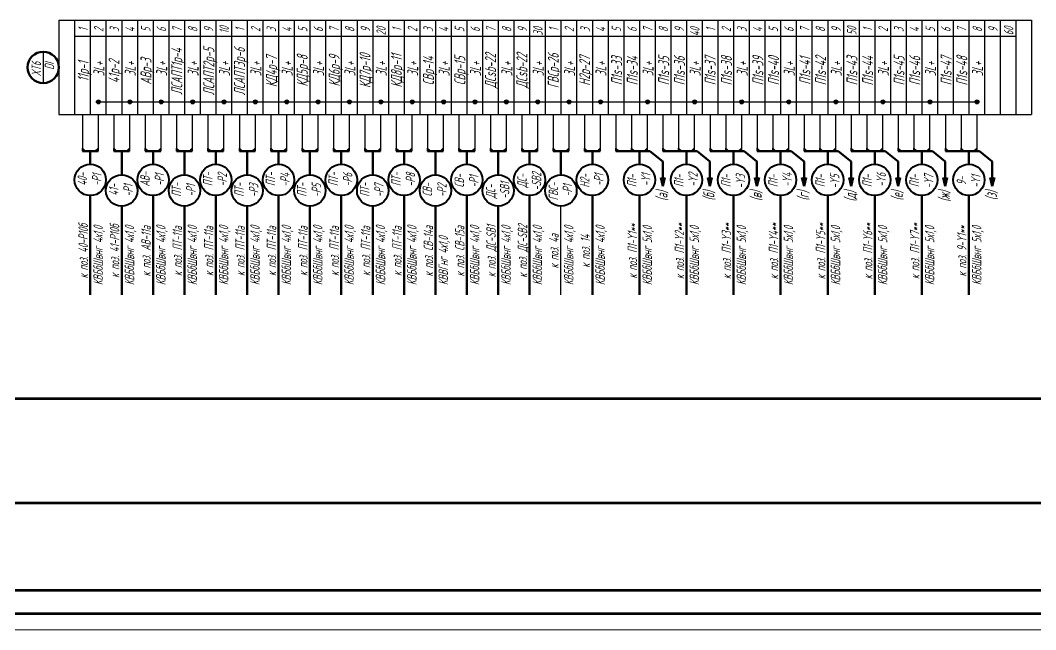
# Model space of a CAD drawing. Header units: millimetres. Extents: x -680 to 9204, y -4430 to 7779.
# Drawn here: x 3641 to 3964.6, y -537.1 to -343.1 of the extents above; entities that cross this region are included whole.
import ezdxf
from ezdxf.enums import TextEntityAlignment as Align

# ---------------------------------------------------------------- set-up
doc = ezdxf.new("R2010")
doc.units = ezdxf.units.MM
doc.layers.get('Defpoints').update_dxf_attribs({"color": 33})
for name, color, linetype, lineweight in [('Датчики', 31, 'Continuous', 50), ('Текст_КИП', 2, 'Continuous', 25), ('Толст.рамка', 7, 'Continuous', 60), ('Тонк.рамка', 10, 'Continuous', 20), ('Эл.кабель', 2, 'Continuous', 50)]:
    doc.layers.add(name, color=color, linetype=linetype, lineweight=lineweight)
doc.layers.add('ТЕКСТ', color=2, linetype='Continuous')
doc.styles.add('Simplex', font='simplex.shx', dxfattribs={"width": 0.7, "oblique": 15})

msp = doc.modelspace()

# ---------------------------------------------------------------- hatches: boundary and pattern name
for color, points in [(256, [(3665.956, -368.408, -1), (3665.956, -369.675, -1)]), (256, [(3675.956, -368.408, -1), (3675.956, -369.675, -1)]), (256, [(3685.956, -368.408, -1), (3685.956, -369.675, -1)]), (256, [(3695.956, -368.408, -1), (3695.956, -369.675, -1)]), (256, [(3705.956, -368.408, -1), (3705.956, -369.675, -1)]), (256, [(3715.956, -368.408, -1), (3715.956, -369.675, -1)]), (256, [(3725.956, -368.408, -1), (3725.956, -369.675, -1)]), (256, [(3735.956, -368.408, -1), (3735.956, -369.675, -1)]), (256, [(3745.956, -368.408, -1), (3745.956, -369.675, -1)]), (256, [(3755.956, -368.408, -1), (3755.956, -369.675, -1)]), (256, [(3765.956, -368.408, -1), (3765.956, -369.675, -1)]), (256, [(3775.956, -368.408, -1), (3775.956, -369.675, -1)]), (256, [(3785.956, -368.408, -1), (3785.956, -369.675, -1)]), (256, [(3795.956, -368.408, -1), (3795.956, -369.675, -1)]), (256, [(3805.956, -368.408, -1), (3805.956, -369.675, -1)]), (256, [(3815.956, -368.408, -1), (3815.956, -369.675, -1)]), (256, [(3825.956, -368.408, -1), (3825.956, -369.675, -1)]), (256, [(3840.956, -368.408, -1), (3840.956, -369.675, -1)]), (256, [(3855.956, -368.408, -1), (3855.956, -369.675, -1)]), (256, [(3870.956, -368.408, -1), (3870.956, -369.675, -1)]), (256, [(3885.956, -368.408, -1), (3885.956, -369.675, -1)]), (256, [(3900.956, -368.408, -1), (3900.956, -369.675, -1)]), (256, [(3915.956, -368.408, -1), (3915.956, -369.675, -1)]), (256, [(3930.956, -368.408, -1), (3930.956, -369.675, -1)]), (256, [(3945.956, -368.408, -1), (3945.956, -369.675, -1)]), (3, [(3660.85, -383.766), (3661.85, -384.766), (3660.85, -384.766)]), (3, [(3665.85, -383.766), (3664.85, -384.766), (3665.85, -384.766)]), (3, [(3670.85, -383.766), (3671.85, -384.766), (3670.85, -384.766)]), (3, [(3675.85, -383.766), (3674.85, -384.766), (3675.85, -384.766)]), (3, [(3680.85, -383.766), (3681.85, -384.766), (3680.85, -384.766)]), (3, [(3685.85, -383.766), (3684.85, -384.766), (3685.85, -384.766)]), (3, [(3690.85, -383.766), (3691.85, -384.766), (3690.85, -384.766)]), (3, [(3695.85, -383.766), (3694.85, -384.766), (3695.85, -384.766)]), (3, [(3700.85, -383.766), (3701.85, -384.766), (3700.85, -384.766)]), (3, [(3705.85, -383.766), (3704.85, -384.766), (3705.85, -384.766)]), (3, [(3710.85, -383.766), (3711.85, -384.766), (3710.85, -384.766)]), (3, [(3715.85, -383.766), (3714.85, -384.766), (3715.85, -384.766)]), (3, [(3720.85, -383.766), (3721.85, -384.766), (3720.85, -384.766)]), (3, [(3725.85, -383.766), (3724.85, -384.766), (3725.85, -384.766)]), (3, [(3730.85, -383.766), (3731.85, -384.766), (3730.85, -384.766)]), (3, [(3735.85, -383.766), (3734.85, -384.766), (3735.85, -384.766)]), (3, [(3740.85, -383.766), (3741.85, -384.766), (3740.85, -384.766)]), (3, [(3745.85, -383.766), (3744.85, -384.766), (3745.85, -384.766)]), (3, [(3750.85, -383.766), (3751.85, -384.766), (3750.85, -384.766)]), (3, [(3755.85, -383.766), (3754.85, -384.766), (3755.85, -384.766)]), (3, [(3760.85, -383.766), (3761.85, -384.766), (3760.85, -384.766)]), (3, [(3765.85, -383.766), (3764.85, -384.766), (3765.85, -384.766)]), (3, [(3770.85, -383.766), (3771.85, -384.766), (3770.85, -384.766)]), (3, [(3775.85, -383.766), (3774.85, -384.766), (3775.85, -384.766)]), (3, [(3780.85, -383.766), (3781.85, -384.766), (3780.85, -384.766)]), (3, [(3785.85, -383.766), (3784.85, -384.766), (3785.85, -384.766)]), (3, [(3790.85, -383.766), (3791.85, -384.766), (3790.85, -384.766)]), (3, [(3795.85, -383.766), (3794.85, -384.766), (3795.85, -384.766)]), (3, [(3800.85, -383.766), (3801.85, -384.766), (3800.85, -384.766)]), (3, [(3805.85, -383.766), (3804.85, -384.766), (3805.85, -384.766)]), (3, [(3810.85, -383.766), (3811.85, -384.766), (3810.85, -384.766)]), (3, [(3815.85, -383.766), (3814.85, -384.766), (3815.85, -384.766)]), (3, [(3820.85, -383.766), (3821.85, -384.766), (3820.85, -384.766)]), (3, [(3825.85, -383.766), (3824.85, -384.766), (3825.85, -384.766)]), (3, [(3830.85, -383.766), (3831.85, -384.766), (3830.85, -384.766)]), (3, [(3835.85, -383.766), (3836.85, -384.766), (3835.85, -384.766)]), (3, [(3840.85, -383.766), (3839.85, -384.766), (3840.85, -384.766)]), (3, [(3845.85, -383.766), (3846.85, -384.766), (3845.85, -384.766)]), (3, [(3850.85, -383.766), (3851.85, -384.766), (3850.85, -384.766)]), (3, [(3855.85, -383.766), (3854.85, -384.766), (3855.85, -384.766)]), (3, [(3860.85, -383.766), (3861.85, -384.766), (3860.85, -384.766)]), (3, [(3865.85, -383.766), (3866.85, -384.766), (3865.85, -384.766)]), (3, [(3870.85, -383.766), (3869.85, -384.766), (3870.85, -384.766)]), (3, [(3875.85, -383.766), (3876.85, -384.766), (3875.85, -384.766)]), (3, [(3880.85, -383.766), (3881.85, -384.766), (3880.85, -384.766)]), (3, [(3885.85, -383.766), (3884.85, -384.766), (3885.85, -384.766)]), (3, [(3890.85, -383.766), (3891.85, -384.766), (3890.85, -384.766)]), (3, [(3895.85, -383.766), (3896.85, -384.766), (3895.85, -384.766)]), (3, [(3900.85, -383.766), (3899.85, -384.766), (3900.85, -384.766)]), (3, [(3905.85, -383.766), (3906.85, -384.766), (3905.85, -384.766)]), (3, [(3910.85, -383.766), (3911.85, -384.766), (3910.85, -384.766)]), (3, [(3915.85, -383.766), (3914.85, -384.766), (3915.85, -384.766)]), (3, [(3920.85, -383.766), (3921.85, -384.766), (3920.85, -384.766)]), (3, [(3925.85, -383.766), (3926.85, -384.766), (3925.85, -384.766)]), (3, [(3930.85, -383.766), (3929.85, -384.766), (3930.85, -384.766)]), (3, [(3935.85, -383.766), (3936.85, -384.766), (3935.85, -384.766)]), (3, [(3940.85, -383.766), (3941.85, -384.766), (3940.85, -384.766)]), (3, [(3945.85, -383.766), (3944.85, -384.766), (3945.85, -384.766)])]:
    msp.add_hatch(color=color).paths.add_polyline_path(points)

# ---------------------------------------------------------------- linework, layer by layer
at = {"color": 2}
for p, q in [((3653.35, -343.076), (3653.35, -373.076)), ((3653.35, -343.076), (3963.35, -343.076)), ((3658.35, -343.076), (3658.35, -373.076)), ((3663.35, -343.076), (3663.35, -373.076)), ((3668.35, -343.076), (3668.35, -373.076)), ((3673.35, -343.076), (3673.35, -373.076)), ((3678.35, -343.076), (3678.35, -373.076)), ((3683.35, -343.076), (3683.35, -373.076)), ((3688.35, -343.076), (3688.35, -373.076)), ((3693.35, -343.076), (3693.35, -373.076)), ((3698.35, -343.076), (3698.35, -373.076)), ((3703.35, -343.076), (3703.35, -373.076)), ((3708.35, -343.076), (3708.35, -373.076)), ((3713.35, -343.076), (3713.35, -373.076)), ((3718.35, -343.076), (3718.35, -373.076)), ((3723.35, -343.076), (3723.35, -373.076)), ((3728.35, -343.076), (3728.35, -373.076)), ((3733.35, -343.076), (3733.35, -373.076)), ((3738.35, -343.076), (3738.35, -373.076)), ((3743.35, -343.076), (3743.35, -373.076)), ((3748.35, -343.076), (3748.35, -373.076)), ((3753.35, -343.076), (3753.35, -373.076)), ((3758.35, -343.076), (3758.35, -373.076)), ((3763.35, -343.076), (3763.35, -373.076)), ((3768.35, -343.076), (3768.35, -373.076)), ((3773.35, -343.076), (3773.35, -373.076)), ((3778.35, -343.076), (3778.35, -373.076)), ((3783.35, -343.076), (3783.35, -373.076)), ((3788.35, -343.076), (3788.35, -373.076)), ((3793.35, -343.076), (3793.35, -373.076)), ((3798.35, -343.076), (3798.35, -373.076)), ((3803.35, -343.076), (3803.35, -373.076)), ((3808.35, -343.076), (3808.35, -373.076)), ((3808.35, -343.076), (3808.35, -373.076)), ((3813.35, -343.076), (3813.35, -373.076)), ((3813.35, -343.076), (3813.35, -373.076)), ((3818.35, -343.076), (3818.35, -373.076)), ((3823.35, -343.076), (3823.35, -373.076)), ((3828.35, -343.076), (3828.35, -373.076)), ((3833.35, -343.076), (3833.35, -373.076)), ((3838.35, -343.076), (3838.35, -373.076)), ((3843.35, -343.076), (3843.35, -373.076)), ((3848.35, -343.076), (3848.35, -373.076)), ((3853.35, -343.076), (3853.35, -373.076)), ((3858.35, -343.076), (3858.35, -373.076)), ((3863.35, -343.076), (3863.35, -373.076)), ((3868.35, -343.076), (3868.35, -373.076)), ((3873.35, -343.076), (3873.35, -373.076)), ((3878.35, -343.076), (3878.35, -373.076)), ((3883.35, -343.076), (3883.35, -373.076)), ((3888.35, -343.076), (3888.35, -373.076)), ((3893.35, -343.076), (3893.35, -373.076)), ((3898.35, -343.076), (3898.35, -373.076)), ((3903.35, -343.076), (3903.35, -373.076)), ((3908.35, -343.076), (3908.35, -373.076)), ((3913.35, -343.076), (3913.35, -373.076)), ((3918.35, -343.076), (3918.35, -373.076)), ((3923.35, -343.076), (3923.35, -373.076)), ((3928.35, -343.076), (3928.35, -373.076)), ((3933.35, -343.076), (3933.35, -373.076)), ((3938.35, -343.076), (3938.35, -373.076)), ((3943.35, -343.076), (3943.35, -373.076)), ((3948.35, -343.076), (3948.35, -373.076)), ((3953.35, -343.076), (3953.35, -373.076)), ((3958.35, -343.076), (3958.35, -373.076)), ((3963.35, -343.076), (3963.35, -373.076)), ((3658.35, -348.108), (3958.35, -348.108)), ((3653.35, -373.076), (3963.35, -373.076))]:
    msp.add_line(p, q, dxfattribs=at)
msp.add_line((3665.956, -369.042), (3945.956, -369.042))
at = {"color": 3}
for p, q in [((3660.85, -373.076), (3660.85, -384.766)), ((3665.85, -373.076), (3665.85, -384.766)), ((3670.85, -373.076), (3670.85, -384.766)), ((3675.85, -373.076), (3675.85, -384.766)), ((3680.85, -373.076), (3680.85, -384.766)), ((3685.85, -373.076), (3685.85, -384.766)), ((3690.85, -373.076), (3690.85, -384.766)), ((3695.85, -373.076), (3695.85, -384.766)), ((3700.85, -373.076), (3700.85, -384.766)), ((3705.85, -373.076), (3705.85, -384.766)), ((3710.85, -373.076), (3710.85, -384.766)), ((3715.85, -373.076), (3715.85, -384.766)), ((3720.85, -373.076), (3720.85, -384.766)), ((3725.85, -373.076), (3725.85, -384.766)), ((3730.85, -373.076), (3730.85, -384.766)), ((3735.85, -373.076), (3735.85, -384.766)), ((3740.85, -373.076), (3740.85, -384.766)), ((3745.85, -373.076), (3745.85, -384.766)), ((3750.85, -373.076), (3750.85, -384.766)), ((3755.85, -373.076), (3755.85, -384.766)), ((3760.85, -373.076), (3760.85, -384.766)), ((3765.85, -373.076), (3765.85, -384.766)), ((3770.85, -373.076), (3770.85, -384.766)), ((3775.85, -373.076), (3775.85, -384.766)), ((3780.85, -373.076), (3780.85, -384.766)), ((3785.85, -373.076), (3785.85, -384.766)), ((3790.85, -373.076), (3790.85, -384.766)), ((3795.85, -373.076), (3795.85, -384.766)), ((3800.85, -373.076), (3800.85, -384.766)), ((3805.85, -373.076), (3805.85, -384.766)), ((3810.85, -373.076), (3810.85, -384.766)), ((3815.85, -373.076), (3815.85, -384.766)), ((3820.85, -373.076), (3820.85, -384.766)), ((3825.85, -373.076), (3825.85, -384.766)), ((3830.85, -373.076), (3830.85, -384.766)), ((3835.85, -373.076), (3835.85, -384.766)), ((3840.85, -373.076), (3840.85, -384.766)), ((3845.85, -373.076), (3845.85, -384.766)), ((3850.85, -373.076), (3850.85, -384.766)), ((3855.85, -373.076), (3855.85, -384.766)), ((3860.85, -373.076), (3860.85, -384.766)), ((3865.85, -373.076), (3865.85, -384.766)), ((3870.85, -373.076), (3870.85, -384.766)), ((3875.85, -373.076), (3875.85, -384.766)), ((3880.85, -373.076), (3880.85, -384.766)), ((3885.85, -373.076), (3885.85, -384.766)), ((3890.85, -373.076), (3890.85, -384.766)), ((3895.85, -373.076), (3895.85, -384.766)), ((3900.85, -373.076), (3900.85, -384.766)), ((3905.85, -373.076), (3905.85, -384.766)), ((3910.85, -373.076), (3910.85, -384.766)), ((3915.85, -373.076), (3915.85, -384.766)), ((3920.85, -373.076), (3920.85, -384.766)), ((3925.85, -373.076), (3925.85, -384.766)), ((3930.85, -373.076), (3930.85, -384.766)), ((3935.85, -373.076), (3935.85, -384.766)), ((3940.85, -373.076), (3940.85, -384.766)), ((3945.85, -373.076), (3945.85, -384.766)), ((3660.85, -384.766), (3660.85, -383.766)), ((3660.85, -383.766), (3661.85, -384.766)), ((3660.85, -384.766), (3661.85, -384.766)), ((3665.85, -383.766), (3664.85, -384.766)), ((3665.85, -384.766), (3664.85, -384.766)), ((3665.85, -384.766), (3665.85, -383.766)), ((3670.85, -384.766), (3670.85, -383.766)), ((3670.85, -383.766), (3671.85, -384.766)), ((3670.85, -384.766), (3671.85, -384.766)), ((3675.85, -383.766), (3674.85, -384.766)), ((3675.85, -384.766), (3674.85, -384.766)), ((3675.85, -384.766), (3675.85, -383.766)), ((3680.85, -384.766), (3680.85, -383.766)), ((3680.85, -383.766), (3681.85, -384.766)), ((3680.85, -384.766), (3681.85, -384.766)), ((3685.85, -383.766), (3684.85, -384.766)), ((3685.85, -384.766), (3684.85, -384.766)), ((3685.85, -384.766), (3685.85, -383.766)), ((3690.85, -384.766), (3690.85, -383.766)), ((3690.85, -383.766), (3691.85, -384.766)), ((3690.85, -384.766), (3691.85, -384.766)), ((3695.85, -383.766), (3694.85, -384.766)), ((3695.85, -384.766), (3694.85, -384.766)), ((3695.85, -384.766), (3695.85, -383.766)), ((3700.85, -384.766), (3700.85, -383.766)), ((3700.85, -383.766), (3701.85, -384.766)), ((3700.85, -384.766), (3701.85, -384.766)), ((3705.85, -383.766), (3704.85, -384.766)), ((3705.85, -384.766), (3704.85, -384.766)), ((3705.85, -384.766), (3705.85, -383.766)), ((3710.85, -384.766), (3710.85, -383.766)), ((3710.85, -383.766), (3711.85, -384.766)), ((3710.85, -384.766), (3711.85, -384.766)), ((3715.85, -383.766), (3714.85, -384.766)), ((3715.85, -384.766), (3714.85, -384.766)), ((3715.85, -384.766), (3715.85, -383.766)), ((3720.85, -384.766), (3720.85, -383.766)), ((3720.85, -383.766), (3721.85, -384.766)), ((3720.85, -384.766), (3721.85, -384.766)), ((3725.85, -383.766), (3724.85, -384.766)), ((3725.85, -384.766), (3724.85, -384.766)), ((3725.85, -384.766), (3725.85, -383.766)), ((3730.85, -384.766), (3730.85, -383.766)), ((3730.85, -383.766), (3731.85, -384.766)), ((3730.85, -384.766), (3731.85, -384.766)), ((3735.85, -383.766), (3734.85, -384.766)), ((3735.85, -384.766), (3734.85, -384.766)), ((3735.85, -384.766), (3735.85, -383.766)), ((3740.85, -384.766), (3740.85, -383.766)), ((3740.85, -383.766), (3741.85, -384.766)), ((3740.85, -384.766), (3741.85, -384.766)), ((3745.85, -383.766), (3744.85, -384.766)), ((3745.85, -384.766), (3744.85, -384.766)), ((3745.85, -384.766), (3745.85, -383.766)), ((3750.85, -383.766), (3751.85, -384.766)), ((3750.85, -384.766), (3750.85, -383.766)), ((3750.85, -384.766), (3751.85, -384.766)), ((3755.85, -383.766), (3754.85, -384.766)), ((3755.85, -384.766), (3754.85, -384.766)), ((3755.85, -384.766), (3755.85, -383.766)), ((3760.85, -384.766), (3760.85, -383.766)), ((3760.85, -383.766), (3761.85, -384.766)), ((3760.85, -384.766), (3761.85, -384.766)), ((3765.85, -383.766), (3764.85, -384.766)), ((3765.85, -384.766), (3764.85, -384.766)), ((3765.85, -384.766), (3765.85, -383.766)), ((3770.85, -384.766), (3770.85, -383.766)), ((3770.85, -383.766), (3771.85, -384.766)), ((3770.85, -384.766), (3771.85, -384.766)), ((3775.85, -383.766), (3774.85, -384.766)), ((3775.85, -384.766), (3774.85, -384.766)), ((3775.85, -384.766), (3775.85, -383.766)), ((3780.85, -384.766), (3780.85, -383.766)), ((3780.85, -383.766), (3781.85, -384.766)), ((3780.85, -384.766), (3781.85, -384.766)), ((3785.85, -383.766), (3784.85, -384.766)), ((3785.85, -384.766), (3784.85, -384.766)), ((3785.85, -384.766), (3785.85, -383.766)), ((3790.85, -384.766), (3790.85, -383.766)), ((3790.85, -383.766), (3791.85, -384.766)), ((3790.85, -384.766), (3791.85, -384.766)), ((3795.85, -383.766), (3794.85, -384.766)), ((3795.85, -384.766), (3794.85, -384.766)), ((3795.85, -384.766), (3795.85, -383.766)), ((3800.85, -384.766), (3800.85, -383.766)), ((3800.85, -383.766), (3801.85, -384.766)), ((3800.85, -384.766), (3801.85, -384.766)), ((3805.85, -383.766), (3804.85, -384.766)), ((3805.85, -384.766), (3804.85, -384.766)), ((3805.85, -384.766), (3805.85, -383.766)), ((3810.85, -384.766), (3810.85, -383.766)), ((3810.85, -383.766), (3811.85, -384.766)), ((3810.85, -384.766), (3811.85, -384.766)), ((3815.85, -383.766), (3814.85, -384.766)), ((3815.85, -384.766), (3814.85, -384.766)), ((3815.85, -384.766), (3815.85, -383.766)), ((3820.85, -384.766), (3820.85, -383.766)), ((3820.85, -383.766), (3821.85, -384.766)), ((3820.85, -384.766), (3821.85, -384.766)), ((3825.85, -383.766), (3824.85, -384.766)), ((3825.85, -384.766), (3824.85, -384.766)), ((3825.85, -384.766), (3825.85, -383.766)), ((3830.85, -384.766), (3830.85, -383.766)), ((3830.85, -383.766), (3831.85, -384.766)), ((3830.85, -384.766), (3831.85, -384.766)), ((3835.85, -384.766), (3835.85, -383.766)), ((3835.85, -383.766), (3836.85, -384.766)), ((3835.85, -384.766), (3836.85, -384.766)), ((3840.85, -383.766), (3839.85, -384.766)), ((3840.85, -384.766), (3839.85, -384.766)), ((3840.85, -384.766), (3840.85, -383.766)), ((3845.85, -384.766), (3845.85, -383.766)), ((3845.85, -383.766), (3846.85, -384.766)), ((3845.85, -384.766), (3846.85, -384.766)), ((3850.85, -384.766), (3850.85, -383.766)), ((3850.85, -383.766), (3851.85, -384.766)), ((3850.85, -384.766), (3851.85, -384.766)), ((3855.85, -383.766), (3854.85, -384.766)), ((3855.85, -384.766), (3854.85, -384.766)), ((3855.85, -384.766), (3855.85, -383.766)), ((3860.85, -384.766), (3860.85, -383.766)), ((3860.85, -383.766), (3861.85, -384.766)), ((3860.85, -384.766), (3861.85, -384.766)), ((3865.85, -384.766), (3865.85, -383.766)), ((3865.85, -383.766), (3866.85, -384.766)), ((3865.85, -384.766), (3866.85, -384.766)), ((3870.85, -383.766), (3869.85, -384.766)), ((3870.85, -384.766), (3869.85, -384.766)), ((3870.85, -384.766), (3870.85, -383.766)), ((3875.85, -384.766), (3875.85, -383.766)), ((3875.85, -383.766), (3876.85, -384.766)), ((3875.85, -384.766), (3876.85, -384.766)), ((3880.85, -384.766), (3880.85, -383.766)), ((3880.85, -383.766), (3881.85, -384.766)), ((3880.85, -384.766), (3881.85, -384.766)), ((3885.85, -383.766), (3884.85, -384.766)), ((3885.85, -384.766), (3884.85, -384.766)), ((3885.85, -384.766), (3885.85, -383.766)), ((3890.85, -384.766), (3890.85, -383.766)), ((3890.85, -383.766), (3891.85, -384.766)), ((3890.85, -384.766), (3891.85, -384.766)), ((3895.85, -384.766), (3895.85, -383.766)), ((3895.85, -383.766), (3896.85, -384.766)), ((3895.85, -384.766), (3896.85, -384.766)), ((3900.85, -383.766), (3899.85, -384.766)), ((3900.85, -384.766), (3899.85, -384.766)), ((3900.85, -384.766), (3900.85, -383.766)), ((3905.85, -384.766), (3905.85, -383.766)), ((3905.85, -383.766), (3906.85, -384.766)), ((3905.85, -384.766), (3906.85, -384.766)), ((3910.85, -384.766), (3910.85, -383.766)), ((3910.85, -383.766), (3911.85, -384.766)), ((3910.85, -384.766), (3911.85, -384.766)), ((3915.85, -383.766), (3914.85, -384.766)), ((3915.85, -384.766), (3914.85, -384.766)), ((3915.85, -384.766), (3915.85, -383.766)), ((3920.85, -384.766), (3920.85, -383.766)), ((3920.85, -383.766), (3921.85, -384.766)), ((3920.85, -384.766), (3921.85, -384.766)), ((3925.85, -384.766), (3925.85, -383.766)), ((3925.85, -383.766), (3926.85, -384.766)), ((3925.85, -384.766), (3926.85, -384.766)), ((3930.85, -383.766), (3929.85, -384.766)), ((3930.85, -384.766), (3929.85, -384.766)), ((3930.85, -384.766), (3930.85, -383.766)), ((3935.85, -384.766), (3935.85, -383.766)), ((3935.85, -383.766), (3936.85, -384.766)), ((3935.85, -384.766), (3936.85, -384.766)), ((3940.85, -384.766), (3940.85, -383.766)), ((3940.85, -383.766), (3941.85, -384.766)), ((3940.85, -384.766), (3941.85, -384.766)), ((3945.85, -383.766), (3944.85, -384.766)), ((3945.85, -384.766), (3944.85, -384.766)), ((3945.85, -384.766), (3945.85, -383.766))]:
    msp.add_line(p, q, dxfattribs=at)
at = {"color": 5, "lineweight": 60}
for p, q in [((4603.156, -463.626), (3419.757, -463.626)), ((4603.156, -496.887), (3419.757, -496.887)), ((3419.757, -524.579), (4428.923, -524.579))]:
    msp.add_line(p, q, dxfattribs=at)
for centre in [(3665.956, -369.042), (3675.956, -369.042), (3685.956, -369.042), (3695.956, -369.042), (3705.956, -369.042), (3715.956, -369.042), (3725.956, -369.042), (3735.956, -369.042), (3745.956, -369.042), (3755.956, -369.042), (3765.956, -369.042), (3775.956, -369.042), (3785.956, -369.042), (3795.956, -369.042), (3805.956, -369.042), (3815.956, -369.042), (3825.956, -369.042), (3840.956, -369.042), (3855.956, -369.042), (3870.956, -369.042), (3885.956, -369.042), (3900.956, -369.042), (3915.956, -369.042), (3930.956, -369.042), (3945.956, -369.042)]:
    msp.add_circle(centre, 0.633)
at = {"layer": 'Defpoints', "lineweight": -3}
msp.add_line((3648.35, -353.076), (3648.35, -363.076), dxfattribs=at)
at = {"layer": 'Датчики'}
msp.add_circle((3648.35, -358.076), 5, dxfattribs=at)
at = {"layer": 'ТЕКСТ'}
msp.add_line((3813.35, -430.458), (3813.35, -402.279), dxfattribs=at)
at = {"layer": 'Толст.рамка'}
msp.add_line((4629.655, -532.145), (3394.549, -532.145), dxfattribs=at)
at = {"layer": 'Тонк.рамка'}
msp.add_line((3374.549, -537.145), (4634.655, -537.145), dxfattribs=at)
at = {"layer": 'Эл.кабель'}
for p, q in [((3665.85, -384.766), (3660.85, -384.766)), ((3663.35, -388.89), (3663.35, -384.766)), ((3675.85, -384.766), (3670.85, -384.766)), ((3673.35, -392.279), (3673.35, -384.766)), ((3685.85, -384.766), (3680.85, -384.766)), ((3683.35, -388.89), (3683.35, -384.766)), ((3695.85, -384.766), (3690.85, -384.766)), ((3693.35, -392.279), (3693.35, -384.766)), ((3705.85, -384.766), (3700.85, -384.766)), ((3703.35, -388.89), (3703.35, -384.766)), ((3715.85, -384.766), (3710.85, -384.766)), ((3713.35, -392.279), (3713.35, -384.766)), ((3725.85, -384.766), (3720.85, -384.766)), ((3723.35, -388.89), (3723.35, -384.766)), ((3735.85, -384.766), (3730.85, -384.766)), ((3733.35, -392.279), (3733.35, -384.766)), ((3745.85, -384.766), (3740.85, -384.766)), ((3743.35, -388.89), (3743.35, -384.766)), ((3755.85, -384.766), (3750.85, -384.766)), ((3753.35, -392.279), (3753.35, -384.766)), ((3765.85, -384.766), (3760.85, -384.766)), ((3763.35, -388.89), (3763.35, -384.766)), ((3775.85, -384.766), (3770.85, -384.766)), ((3773.35, -392.279), (3773.35, -384.766)), ((3785.85, -384.766), (3780.85, -384.766)), ((3783.35, -388.89), (3783.35, -384.766)), ((3795.85, -384.766), (3790.85, -384.766)), ((3793.35, -392.279), (3793.35, -384.766)), ((3805.85, -384.766), (3800.85, -384.766)), ((3803.35, -388.89), (3803.35, -384.766)), ((3815.85, -384.766), (3810.85, -384.766)), ((3813.35, -392.279), (3813.35, -384.766)), ((3825.85, -384.766), (3820.85, -384.766)), ((3823.35, -388.89), (3823.35, -384.766)), ((3841.713, -384.766), (3830.85, -384.766)), ((3838.35, -388.89), (3838.35, -384.766)), ((3841.713, -384.766), (3845.812, -388.089)), ((3856.713, -384.766), (3845.85, -384.766)), ((3853.35, -388.89), (3853.35, -384.766)), ((3856.713, -384.766), (3860.812, -388.089)), ((3871.713, -384.766), (3860.85, -384.766)), ((3868.35, -388.89), (3868.35, -384.766)), ((3871.713, -384.766), (3875.812, -388.089)), ((3886.713, -384.766), (3875.85, -384.766)), ((3883.35, -388.89), (3883.35, -384.766)), ((3886.713, -384.766), (3890.812, -388.089)), ((3901.713, -384.766), (3890.85, -384.766)), ((3898.35, -388.89), (3898.35, -384.766)), ((3901.713, -384.766), (3905.812, -388.089)), ((3916.713, -384.766), (3905.85, -384.766)), ((3913.35, -388.89), (3913.35, -384.766)), ((3916.713, -384.766), (3920.812, -388.089)), ((3931.713, -384.766), (3920.85, -384.766)), ((3928.35, -388.89), (3928.35, -384.766)), ((3931.713, -384.766), (3935.812, -388.089)), ((3946.713, -384.766), (3935.85, -384.766)), ((3943.35, -388.89), (3943.35, -384.766)), ((3946.713, -384.766), (3950.812, -388.089)), ((3845.812, -388.089), (3845.812, -395.887)), ((3860.812, -388.089), (3860.812, -395.887)), ((3875.812, -388.089), (3875.812, -395.887)), ((3890.812, -388.089), (3890.812, -395.887)), ((3905.812, -388.089), (3905.812, -395.887)), ((3920.812, -388.089), (3920.812, -395.887)), ((3935.812, -388.089), (3935.812, -395.887)), ((3950.812, -388.089), (3950.812, -395.887)), ((3845.812, -395.887), (3845.15, -393.152)), ((3845.812, -395.887), (3846.474, -393.152)), ((3860.812, -395.887), (3860.15, -393.152)), ((3860.812, -395.887), (3861.474, -393.152)), ((3875.812, -395.887), (3875.15, -393.152)), ((3875.812, -395.887), (3876.474, -393.152)), ((3890.812, -395.887), (3890.15, -393.152)), ((3890.812, -395.887), (3891.474, -393.152)), ((3905.812, -395.887), (3905.15, -393.152)), ((3905.812, -395.887), (3906.474, -393.152)), ((3920.812, -395.887), (3920.15, -393.152)), ((3920.812, -395.887), (3921.474, -393.152)), ((3935.812, -395.887), (3935.15, -393.152)), ((3935.812, -395.887), (3936.474, -393.152)), ((3950.812, -395.887), (3950.15, -393.152)), ((3950.812, -395.887), (3951.474, -393.152)), ((3663.35, -430.458), (3663.35, -398.89)), ((3683.35, -430.458), (3683.35, -398.89)), ((3703.35, -430.458), (3703.35, -398.89)), ((3723.35, -430.458), (3723.35, -398.89)), ((3743.35, -430.458), (3743.35, -398.89)), ((3763.35, -430.458), (3763.35, -398.89)), ((3783.35, -430.458), (3783.35, -398.89)), ((3803.35, -430.458), (3803.35, -398.89)), ((3823.35, -430.458), (3823.35, -398.89)), ((3838.35, -430.458), (3838.35, -398.89)), ((3853.35, -430.458), (3853.35, -398.89)), ((3868.35, -430.458), (3868.35, -398.89)), ((3883.35, -430.458), (3883.35, -398.89)), ((3898.35, -430.458), (3898.35, -398.89)), ((3913.35, -430.458), (3913.35, -398.89)), ((3928.35, -430.458), (3928.35, -398.89)), ((3943.35, -430.458), (3943.35, -398.89)), ((3673.35, -430.458), (3673.35, -402.279)), ((3693.35, -430.458), (3693.35, -402.279)), ((3713.35, -430.458), (3713.35, -402.279)), ((3733.35, -430.458), (3733.35, -402.279)), ((3753.35, -430.458), (3753.35, -402.279)), ((3773.35, -430.458), (3773.35, -402.279)), ((3793.35, -430.458), (3793.35, -402.279))]:
    msp.add_line(p, q, dxfattribs=at)
at = {"layer": 'Эл.кабель', "lineweight": 40}
for centre in [(3663.35, -393.89), (3683.35, -393.89), (3703.35, -393.89), (3723.35, -393.89), (3743.35, -393.89), (3763.35, -393.89), (3783.35, -393.89), (3803.35, -393.89), (3823.35, -393.89), (3838.35, -393.89), (3853.35, -393.89), (3868.35, -393.89), (3883.35, -393.89), (3898.35, -393.89), (3913.35, -393.89), (3928.35, -393.89), (3943.35, -393.89), (3673.35, -397.279), (3693.35, -397.279), (3713.35, -397.279), (3733.35, -397.279), (3753.35, -397.279), (3773.35, -397.279), (3793.35, -397.279), (3813.35, -397.279)]:
    msp.add_circle(centre, 5, dxfattribs=at)

# ---------------------------------------------------------------- texts
at = {"layer": 'ТЕКСТ', "style": 'Simplex', "oblique": 15, "width": 0.6}
for s, height, p in [('1', 3, (3662.524, -346.079)), ('2', 3, (3667.524, -346.079)), ('3', 3, (3672.524, -346.079)), ('4', 3, (3677.524, -346.079)), ('5', 3, (3682.524, -346.079)), ('6', 3, (3687.524, -346.079)), ('7', 3, (3692.524, -346.079)), ('8', 3, (3697.524, -346.079)), ('9', 3, (3702.524, -346.079)), ('1', 3, (3712.524, -346.079)), ('2', 3, (3717.524, -346.079)), ('3', 3, (3722.524, -346.079)), ('4', 3, (3727.524, -346.079)), ('5', 3, (3732.524, -346.079)), ('6', 3, (3737.524, -346.079)), ('7', 3, (3742.524, -346.079)), ('8', 3, (3747.524, -346.079)), ('9', 3, (3752.524, -346.079)), ('1', 3, (3762.524, -346.079)), ('2', 3, (3767.524, -346.079)), ('3', 3, (3772.524, -346.079)), ('4', 3, (3777.524, -346.079)), ('5', 3, (3782.524, -346.079)), ('6', 3, (3787.524, -346.079)), ('7', 3, (3792.524, -346.079)), ('8', 3, (3797.524, -346.079)), ('9', 3, (3802.524, -346.079)), ('1', 3, (3812.524, -346.079)), ('2', 3, (3817.524, -346.079)), ('3', 3, (3822.524, -346.079)), ('4', 3, (3827.524, -346.079)), ('5', 3, (3832.524, -346.079)), ('6', 3, (3837.524, -346.079)), ('7', 3, (3842.524, -346.079)), ('8', 3, (3847.524, -346.079)), ('9', 3, (3852.524, -346.079)), ('1', 3, (3862.524, -346.079)), ('2', 3, (3867.524, -346.079)), ('3', 3, (3872.524, -346.079)), ('4', 3, (3877.524, -346.079)), ('5', 3, (3882.524, -346.079)), ('6', 3, (3887.524, -346.079)), ('7', 3, (3892.524, -346.079)), ('8', 3, (3897.524, -346.079)), ('9', 3, (3902.524, -346.079)), ('1', 3, (3912.524, -346.079)), ('2', 3, (3917.524, -346.079)), ('3', 3, (3922.524, -346.079)), ('4', 3, (3927.524, -346.079)), ('5', 3, (3932.524, -346.079)), ('6', 3, (3937.524, -346.079)), ('7', 3, (3942.524, -346.079)), ('8', 3, (3947.524, -346.079)), ('9', 3, (3952.524, -346.079)), ('ЛСАПТ1p-4', 3.5, (3692.653, -359.394)), ('ЛСАПТ2p-5', 3.5, (3702.85, -359.394)), ('ЛСАПТ3p-6', 3.5, (3712.653, -359.394)), ('XT6', 3, (3647.635, -358.621)), ('11p-1', 3.5, (3662.85, -359.394)), ('41p-2', 3.5, (3672.653, -359.394)), ('АВр-3', 3.5, (3682.85, -359.394)), ('КД4p-7', 3.5, (3722.85, -359.394)), ('КД5p-8', 3.5, (3732.653, -359.186)), ('КД6p-9', 3.5, (3742.85, -359.186)), ('КД7p-10', 3.5, (3752.653, -359.186)), ('КД8p-11', 3.5, (3762.653, -359.186)), ('СВp-14', 3.5, (3772.85, -359.186)), ('СВp-15', 3.5, (3782.85, -359.186)), ('ДСsb-22', 3.5, (3792.653, -359.186)), ('ДСsb-22', 3.5, (3802.653, -359.186)), ('ГВСр-26', 3.5, (3812.653, -359.186)), ('Н2р-27', 3.5, (3822.653, -359.186)), ('П1s-33', 3.5, (3832.85, -359.186)), ('П1s-34', 3.5, (3837.85, -359.186)), ('П1s-35', 3.5, (3847.85, -359.186)), ('П1s-36', 3.5, (3852.85, -359.186)), ('П1s-37', 3.5, (3862.653, -359.186)), ('П1s-38', 3.5, (3867.85, -359.186)), ('П1s-39', 3.5, (3877.85, -359.186)), ('П1s-40', 3.5, (3882.85, -359.186)), ('П1s-41', 3.5, (3892.85, -359.186)), ('П1s-42', 3.5, (3897.85, -359.186)), ('П1s-43', 3.5, (3907.85, -359.186)), ('П1s-44', 3.5, (3912.85, -359.186)), ('П1s-45', 3.5, (3922.85, -359.186)), ('П1s-46', 3.5, (3927.85, -359.186)), ('П1s-47', 3.5, (3937.85, -359.186)), ('П1s-48', 3.5, (3942.85, -359.186)), ('DI', 3, (3651.822, -357.708)), ('3L+', 3.5, (3667.85, -358.59)), ('3L+', 3.5, (3677.85, -358.59)), ('3L+', 3.5, (3687.85, -358.59)), ('3L+', 3.5, (3697.85, -358.59)), ('3L+', 3.5, (3707.85, -358.59)), ('3L+', 3.5, (3717.85, -358.59)), ('3L+', 3.5, (3727.85, -358.59)), ('3L+', 3.5, (3737.85, -358.59)), ('3L+', 3.5, (3747.85, -358.59)), ('3L+', 3.5, (3757.85, -358.59)), ('3L+', 3.5, (3767.85, -358.59)), ('3L+', 3.5, (3777.85, -358.59)), ('3L+', 3.5, (3787.85, -358.59)), ('3L+', 3.5, (3797.85, -358.59)), ('3L+', 3.5, (3807.85, -358.59)), ('3L+', 3.5, (3817.85, -358.59)), ('3L+', 3.5, (3827.85, -358.59)), ('3L+', 3.5, (3842.85, -358.59)), ('3L+', 3.5, (3857.85, -358.59)), ('3L+', 3.5, (3872.85, -358.59)), ('3L+', 3.5, (3887.85, -358.59)), ('3L+', 3.5, (3902.85, -358.59)), ('3L+', 3.5, (3917.85, -358.59)), ('3L+', 3.5, (3932.85, -358.59)), ('3L+', 3.5, (3947.85, -358.59)), ('40-', 3, (3662.281, -393.698)), ('-P1', 3, (3666.897, -393.89)), ('AB-', 3, (3682.281, -393.698)), ('-P1', 3, (3686.897, -393.89)), ('ПТ-', 3, (3702.281, -393.698)), ('-P2', 3, (3706.897, -393.89)), ('ПТ-', 3, (3722.281, -393.698)), ('ПТ-', 3, (3742.281, -393.698)), ('-P6', 3, (3746.897, -393.89)), ('ПТ-', 3, (3762.281, -393.698)), ('-P8', 3, (3766.897, -393.89)), ('-SВ2', 3, (3807.054, -394.412)), ('-P1', 3, (3826.897, -393.89)), ('-Y1', 3, (3841.897, -393.89)), ('-Y2', 3, (3856.897, -393.89)), ('-Y4', 3, (3886.897, -393.89)), ('-Y6', 3, (3916.897, -393.89)), ('ПТ-', 3, (3692.281, -397.086)), ('ПТ-', 3, (3712.281, -397.086)), ('-P3', 3, (3716.897, -397.279)), ('-P4', 3, (3726.897, -393.89)), ('ПТ-', 3, (3732.281, -397.086)), ('-P5', 3, (3736.897, -397.279)), ('ПТ-', 3, (3752.281, -397.086)), ('-P7', 3, (3756.897, -397.279)), ('-P2', 3, (3776.897, -397.279)), ('СВ-', 3, (3782.437, -394.22)), ('-P1', 3, (3787.054, -394.412)), ('-SВ1', 3, (3796.897, -397.279)), ('ДС-', 3, (3802.437, -394.22)), ('ГВС-', 3, (3812.437, -397.608)), ('Н2-', 3, (3822.437, -394.22)), ('П1-', 3, (3837.437, -394.22)), ('П1-', 3, (3852.437, -394.22)), ('П1-', 3, (3867.437, -394.22)), ('-Y3', 3, (3872.054, -394.412)), ('П1-', 3, (3882.437, -394.22)), ('П1-', 3, (3897.437, -394.22)), ('-Y5', 3, (3902.054, -394.412)), ('П1-', 3, (3912.437, -394.22)), ('П1-', 3, (3927.437, -394.22)), ('-Y7', 3, (3932.054, -394.412)), ('9-', 3, (3942.437, -394.22)), ('-Y1', 3, (3947.054, -394.412)), ('41-', 3, (3672.281, -397.086)), ('-P1', 3, (3676.897, -397.279)), ('-P1', 3, (3696.897, -397.279)), ('СВ-', 3, (3772.281, -397.086)), ('ДС-', 3, (3792.437, -397.608)), ('-P1', 3, (3816.897, -397.279)), ('к поз. 40-Р10б', 3, (3662.588, -416.609)), ('к поз. 41-Р10б', 3, (3672.588, -416.609)), ('к поз. П1-Y2**', 3, (3852.588, -416.609)), ('к поз. П1-Y3**', 3, (3867.588, -416.609)), ('к поз. П1-Y4**', 3, (3882.588, -416.609)), ('к поз. П1-Y5**', 3, (3897.588, -416.609)), ('к поз. П1-Y6**', 3, (3912.588, -416.609)), ('к поз. П1-Y7**', 3, (3927.588, -416.609)), ('к поз. АВ-11а', 3, (3682.588, -416.609)), ('к поз. ПТ-11а', 3, (3692.588, -416.609)), ('к поз. ПТ-11а', 3, (3702.588, -416.609)), ('к поз. ПТ-11а', 3, (3712.588, -416.609)), ('к поз. ПТ-11а', 3, (3722.588, -416.609)), ('к поз. ПТ-11а', 3, (3732.588, -416.609)), ('к поз. ПТ-11а', 3, (3742.588, -416.609)), ('к поз. ПТ-11а', 3, (3752.588, -416.609)), ('к поз. ПТ-11а', 3, (3762.588, -416.609)), ('к поз. СВ-14а', 3, (3772.588, -416.609)), ('к поз. СВ-15а', 3, (3782.588, -416.609)), ('к поз. ДС-SB1', 3, (3792.588, -416.609)), ('к поз. ДС-SB2', 3, (3802.588, -416.609)), ('к поз. 4а', 3, (3812.588, -416.609)), ('к поз. П1-Y1**', 3, (3837.588, -416.609)), ('к поз. 9-Y1**', 3, (3942.588, -416.609)), ('к поз. 14', 3, (3822.588, -416.609))]:
    msp.add_text(s, height=height, rotation=90, dxfattribs=at).set_placement(p, align=Align.CENTER)
for s, p in [('10', (3707.508, -347.308)), ('20', (3757.508, -347.832)), ('30', (3807.508, -347.908)), ('40', (3857.508, -348.108)), ('50', (3907.508, -347.832)), ('60', (3957.508, -347.832)), ('КВБбШвнг 4х1,0', (3667.336, -427.421)), ('КВБбШвнг 4х1,0', (3677.336, -427.421)), ('КВБбШвнг 4х1,0', (3687.336, -427.421)), ('КВБбШвнг 4х1,0', (3697.336, -427.421)), ('КВБбШвнг 4х1,0', (3707.336, -427.421)), ('КВБбШвнг 4х1,0', (3717.336, -427.421)), ('КВБбШвнг 4х1,0', (3727.336, -427.421)), ('КВБбШвнг 4х1,0', (3737.336, -427.421)), ('КВБбШвнг 4х1,0', (3747.336, -427.421)), ('КВБбШвнг 4х1,0', (3757.336, -427.421)), ('КВБбШвнг 4х1,0', (3767.336, -427.421)), ('КВБбШвнг 4х1,0', (3787.336, -427.421)), ('КВБбШвнг 4х1,0', (3797.336, -427.421)), ('КВБбШвнг 4х1,0', (3807.336, -427.421)), ('КВБбШвнг 4х1,0', (3817.336, -427.421)), ('КВБбШвнг 4х1,0', (3827.336, -427.421))]:
    msp.add_text(s, height=3, rotation=90, dxfattribs=at).set_placement(p)
at = {"layer": 'ТЕКСТ', "color": 3, "style": 'Simplex', "oblique": 15, "width": 0.6}
for p in [(3842.336, -427.421), (3857.336, -427.421), (3872.336, -427.421), (3887.336, -427.421), (3902.336, -427.421), (3917.336, -427.421), (3932.336, -427.421), (3947.336, -427.421)]:
    msp.add_text('КВБбШвнг 5х1,0', height=3, rotation=90, dxfattribs=at).set_placement(p)
at = {"layer": 'ТЕКСТ', "color": 4, "style": 'Simplex', "oblique": 15, "width": 0.6}
msp.add_text('КВВГнг 4х1,0', height=3, rotation=90, dxfattribs=at).set_placement((3777.336, -427.421))
at = {"layer": 'Текст_КИП', "color": 140, "lineweight": 50, "style": 'Simplex', "oblique": 15, "width": 0.6}
for s, p in [('(а)', (3847.275, -397.44)), ('(б)', (3862.275, -397.44)), ('(в)', (3877.275, -397.44)), ('(г)', (3892.275, -397.44)), ('(д)', (3907.275, -397.44)), ('(е)', (3922.275, -397.44)), ('(ж)', (3937.275, -397.44)), ('(з)', (3952.275, -397.44))]:
    msp.add_text(s, height=3.5, rotation=90, dxfattribs=at).set_placement(p, align=Align.RIGHT)

doc.saveas('drawing.dxf')
